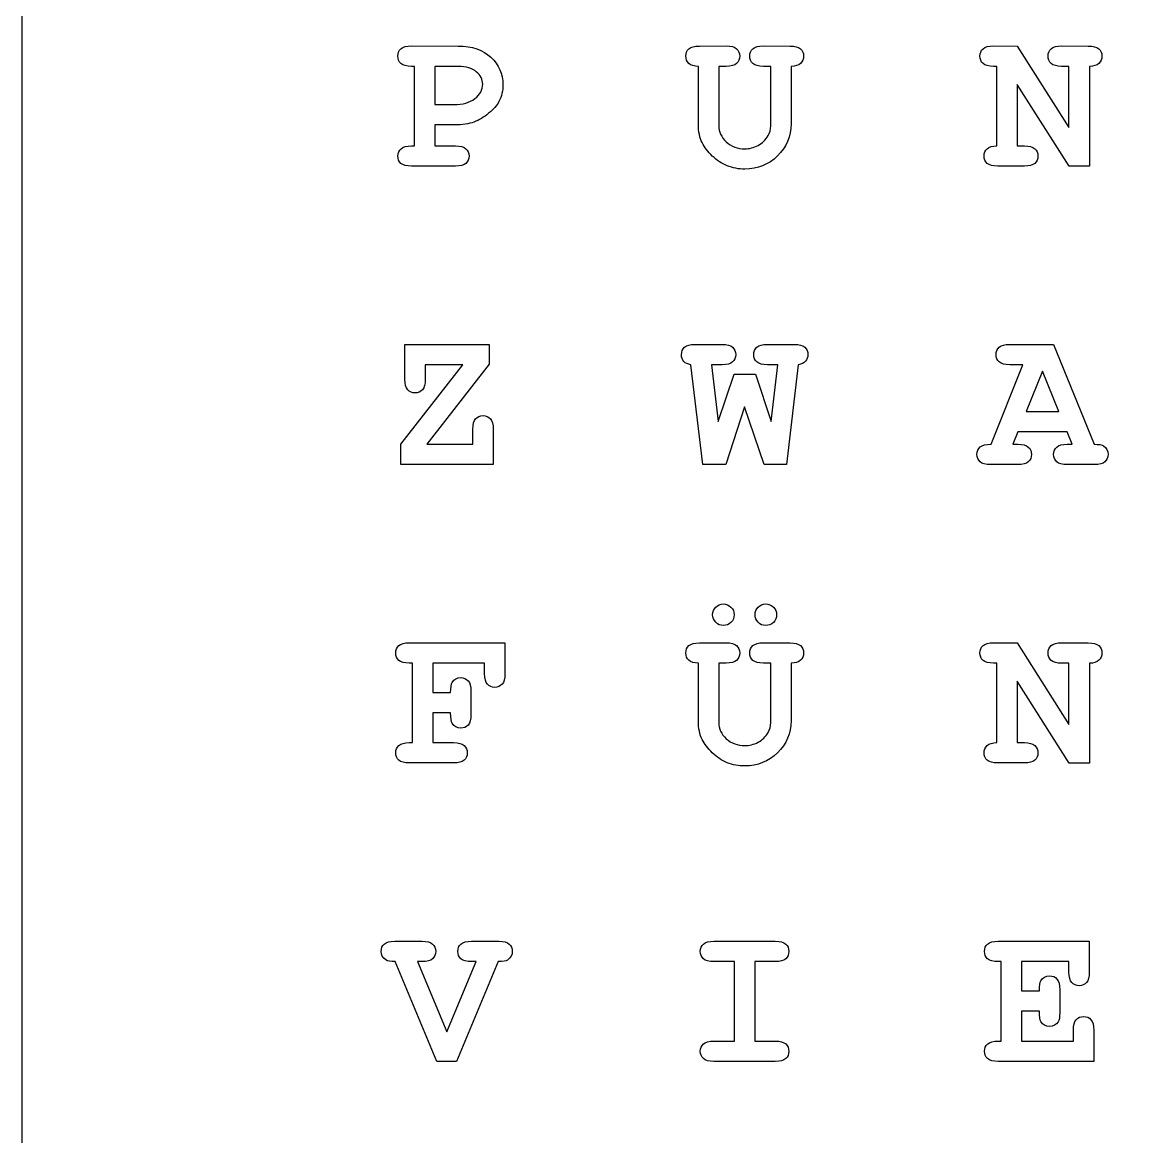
# Model space of a CAD drawing. Extents: x -6 to 224, y 54 to 284.
# Drawn here: x -6 to 55.5, y 169.3 to 231.3 of the extents above; entities that cross this region are included whole.
import ezdxf

# ---------------------------------------------------------------- set-up
doc = ezdxf.new("R2010")
doc.units = 0
doc.layers.add('Ebene_1', color=7, linetype='CONTINUOUS')

msp = doc.modelspace()

# ---------------------------------------------------------------- linework, layer by layer
at = {"layer": 'Ebene_1', "color": 2}
msp.add_lwpolyline([(-6.010717, 284.2012), (223.725, 284.2012), (223.725, 54.46548), (-6.010717, 54.46548)], close=True, dxfattribs=at)
at = {"layer": 'Ebene_1', "color": 7}
for points in [[(15.624591, 229.99161), (18.226327, 229.98611)], [(31.631884, 229.986098), (33.114653, 229.991598)], [(35.187222, 229.991598), (36.669992, 229.986098)], [(47.98093, 229.99161), (49.28731, 229.98611), (52.175678, 225.45512), (52.175678, 228.856119), (51.767779, 228.856119)], [(51.767779, 229.991622), (53.250548, 229.986122)], [(15.624591, 224.43536), (15.80098, 224.43536), (15.80098, 228.856107), (15.624591, 228.856107)], [(18.231839, 228.856107), (16.930971, 228.856107), (16.930971, 226.728415)], [(31.576762, 225.653546), (31.576762, 228.856107)], [(33.114653, 228.856095), (32.706753, 228.856095), (32.706753, 225.554315)], [(35.595122, 225.554315), (35.595122, 228.856095), (35.187222, 228.856095)], [(36.725113, 228.856107), (36.725113, 225.653546)], [(48.157319, 224.43536), (48.157319, 228.856107), (47.98093, 228.856107)], [(53.311182, 228.856131), (53.311182, 223.305392), (52.192215, 223.305392), (49.28731, 227.852895)], [(49.28731, 227.852895), (49.28731, 224.43536), (49.695209, 224.43536)], [(16.930971, 226.728415), (17.97828, 226.728415)], [(18.000329, 225.598436), (16.930971, 225.598424)], [(16.930971, 225.598424), (16.930971, 224.43536), (18.071987, 224.43536)], [(18.071987, 223.305368), (15.624591, 223.305368)], [(49.695209, 223.305368), (48.21244, 223.305368)], [(15.260789, 211.451152), (15.260789, 213.396942), (19.935095, 213.391442), (19.935095, 212.289011), (16.473463, 207.840691)], [(31.389349, 213.396942), (32.894167, 213.391442)], [(35.407709, 213.396954), (36.907014, 213.391454)], [(48.879411, 213.396942), (51.321295, 213.391442), (53.570253, 207.840703)], [(20.172117, 208.678539), (20.166617, 206.7107), (15.02929, 206.7107), (15.02929, 207.840691), (18.474386, 212.261438), (16.39078, 212.261438), (16.39078, 211.451152)], [(34.145425, 209.918773), (33.098116, 206.7107), (31.830321, 206.7107), (31.157838, 212.261438)], [(32.894167, 212.26145), (32.304366, 212.26145), (32.679193, 209.102986), (33.566649, 211.732283), (34.740738, 211.732283), (35.622683, 209.102986), (35.997509, 212.26145), (35.407709, 212.26145)], [(37.1275, 212.261462), (36.477066, 206.7107), (35.23132, 206.7107), (34.145425, 209.918773)], [(47.843126, 207.840691), (49.618039, 212.261438), (48.879411, 212.261438)], [(16.473463, 207.840691), (19.036614, 207.840691), (19.036614, 208.678539)], [(52.081972, 208.52971), (49.336919, 208.52971), (49.061312, 207.840691), (49.336919, 207.840691)], [(52.07646, 207.840707), (52.352067, 207.840707), (52.081972, 208.52971)], [(49.336919, 206.7107), (47.815565, 206.7107)], [(53.597814, 206.710716), (52.07646, 206.710716)], [(15.503324, 196.80227), (20.822552, 196.79627), (20.822552, 195.07097)], [(31.631884, 196.79676), (33.114653, 196.80276)], [(35.187222, 196.80276), (36.669992, 196.79676)], [(47.98093, 196.80227), (49.28731, 196.79627), (52.175678, 192.26528), (52.175678, 195.66628), (51.767779, 195.66628)], [(51.767779, 196.80178), (53.250548, 196.79578)], [(15.503324, 191.24602), (15.679713, 191.24602), (15.679713, 195.66677), (15.503324, 195.66677)], [(19.69256, 195.07097), (19.69256, 195.66628), (16.809704, 195.66628), (16.809704, 194.02917), (17.801892, 194.02917)], [(31.576762, 192.46421), (31.576762, 195.66677)], [(33.114653, 195.66726), (32.706753, 195.66726), (32.706753, 192.36548)], [(35.595122, 192.36548), (35.595122, 195.66726), (35.187222, 195.66726)], [(36.725113, 195.66677), (36.725113, 192.46421)], [(48.157319, 191.24602), (48.157319, 195.66677), (47.98093, 195.66677)], [(53.311182, 195.66579), (53.311182, 190.11505), (52.192215, 190.11505), (49.28731, 194.66356)], [(49.28731, 194.66356), (49.28731, 191.24602), (49.695209, 191.24602)], [(18.931881, 194.11185), (18.931881, 192.81098)], [(16.809704, 192.89967), (16.809704, 191.24602), (17.967256, 191.24602)], [(17.801892, 192.89918), (16.809704, 192.89967)], [(17.967256, 190.11603), (15.503324, 190.11603)], [(49.695209, 190.11603), (48.21244, 190.11603)], [(14.693037, 180.2076), (16.219904, 180.2016)], [(18.959444, 180.2076), (20.475286, 180.2016)], [(32.436658, 180.2076), (35.848681, 180.2016)], [(48.234489, 180.2076), (53.30567, 180.2016), (53.30567, 178.48181)], [(20.447725, 179.07161), (18.127109, 173.52087), (17.041214, 173.52087), (14.72611, 179.0721)], [(16.219904, 179.07161), (15.95532, 179.07161), (17.581405, 175.1695)], [(17.581405, 175.1695), (19.218515, 179.0721), (18.959444, 179.0721)], [(32.436658, 174.65135), (33.577674, 174.65135), (33.577674, 179.0721), (32.436658, 179.0721)], [(34.707665, 179.0721), (34.707665, 174.65135), (35.848681, 174.65135)], [(35.848681, 179.07161), (34.707665, 179.0721)], [(48.234489, 174.65135), (48.410878, 174.65135), (48.410878, 179.0721), (48.234489, 179.0721)], [(52.175678, 178.48181), (52.175678, 179.07161), (49.540869, 179.07161), (49.540869, 177.44001), (50.533057, 177.44001)], [(51.663046, 177.5227), (51.663046, 176.22183)], [(49.540869, 176.31051), (49.540869, 174.65135), (52.423725, 174.65135), (52.423725, 175.2632)], [(50.533061, 176.31002), (49.540869, 176.31051)], [(53.553717, 175.2632), (53.553717, 173.52136), (48.234489, 173.52136)], [(35.848681, 173.52136), (32.436658, 173.52136)]]:
    msp.add_lwpolyline(points, dxfattribs=at)
for points in [[(36.725113, 228.856107)], [(51.613439, 209.659702), (50.703933, 211.897636), (49.788916, 209.659702)], [(33.561137, 198.362213)], [(35.920339, 198.362213)], [(36.725113, 195.66677)]]:
    msp.add_lwpolyline(points, close=True, dxfattribs=at)
for points in [[(15.040303, 229.831758), (15.157896, 229.938326), (15.352658, 229.99161), (15.624591, 229.99161)], [(18.226327, 229.98611), (18.990679, 229.98611), (19.595179, 229.776648), (20.039826, 229.357725)], [(31.047595, 229.831758), (31.161513, 229.934651), (31.356276, 229.986098), (31.631884, 229.986098)], [(33.114653, 229.991598), (33.386586, 229.991598), (33.579511, 229.938314), (33.693429, 229.831746)], [(34.602934, 229.831746), (34.720527, 229.938314), (34.915289, 229.991598), (35.187222, 229.991598)], [(36.669992, 229.986098), (36.941925, 229.986098), (37.13485, 229.934651), (37.248768, 229.831758)], [(47.396641, 229.831758), (47.514234, 229.938326), (47.708997, 229.99161), (47.98093, 229.99161)], [(51.183491, 229.83177), (51.301084, 229.938338), (51.495846, 229.991622), (51.767779, 229.991622)], [(53.250548, 229.986122), (53.522481, 229.986122), (53.715407, 229.934675), (53.829324, 229.831782)], [(14.869426, 229.423858), (14.869426, 229.592897), (14.926385, 229.728864), (15.040303, 229.831758)], [(15.040303, 229.010447), (14.926385, 229.117015), (14.869426, 229.254819), (14.869426, 229.423858)], [(20.039826, 229.357725), (20.488147, 228.942476), (20.712308, 228.435357), (20.712308, 227.83637)], [(30.876719, 229.423858), (30.876719, 229.592897), (30.933678, 229.728864), (31.047595, 229.831758)], [(31.047595, 229.015959), (30.933678, 229.122528), (30.876719, 229.258494), (30.876719, 229.423858)], [(33.693429, 229.831746), (33.811022, 229.728852), (33.869818, 229.592885), (33.869818, 229.423846)], [(33.869818, 229.423846), (33.869818, 229.254807), (33.811022, 229.117003), (33.693429, 229.010435)], [(34.432057, 229.423846), (34.432057, 229.592885), (34.489016, 229.728852), (34.602934, 229.831746)], [(34.602934, 229.010435), (34.489016, 229.117003), (34.432057, 229.254807), (34.432057, 229.423846)], [(37.248768, 229.831758), (37.366361, 229.728864), (37.425157, 229.592897), (37.425157, 229.423858)], [(37.425157, 229.423858), (37.425157, 229.258494), (37.368198, 229.122528), (37.25428, 229.015959)], [(47.225765, 229.423858), (47.225765, 229.592897), (47.282724, 229.728864), (47.396641, 229.831758)], [(47.396641, 229.010447), (47.282724, 229.117015), (47.225765, 229.254819), (47.225765, 229.423858)], [(51.012614, 229.42387), (51.012614, 229.592909), (51.069573, 229.728876), (51.183491, 229.83177)], [(51.183491, 229.010459), (51.069573, 229.117027), (51.012614, 229.254831), (51.012614, 229.42387)], [(53.829324, 229.831782), (53.946917, 229.728888), (54.005713, 229.592921), (54.005713, 229.423882)], [(54.005713, 229.423882), (54.005713, 229.258518), (53.948754, 229.122552), (53.834836, 229.015983)], [(15.624591, 228.856107), (15.352658, 228.856107), (15.157896, 228.907554), (15.040303, 229.010447)], [(19.229539, 228.55845), (18.998029, 228.756888), (18.665462, 228.856107), (18.231839, 228.856107)], [(31.576762, 228.856107), (31.337902, 228.856107), (31.161513, 228.909391), (31.047595, 229.015959)], [(33.693429, 229.010435), (33.579511, 228.907542), (33.386586, 228.856095), (33.114653, 228.856095)], [(35.187222, 228.856095), (34.915289, 228.856095), (34.720527, 228.907542), (34.602934, 229.010435)], [(37.25428, 229.015959), (37.140362, 228.909391), (36.963973, 228.856107), (36.725113, 228.856107)], [(47.98093, 228.856107), (47.708997, 228.856107), (47.514234, 228.907554), (47.396641, 229.010447)], [(51.767779, 228.856119), (51.495846, 228.856119), (51.301084, 228.907566), (51.183491, 229.010459)], [(53.834836, 229.015983), (53.720919, 228.909415), (53.546367, 228.856131), (53.311182, 228.856131)], [(19.582317, 227.863919), (19.582317, 228.128502), (19.464724, 228.360013), (19.229539, 228.55845)], [(19.146857, 227.059145), (19.437164, 227.283306), (19.582317, 227.551564), (19.582317, 227.863919)], [(20.712308, 227.83637), (20.712308, 227.505641), (20.636975, 227.193285), (20.48631, 226.899304)], [(17.97828, 226.728415), (18.470699, 226.728415), (18.860225, 226.838658), (19.146857, 227.059145)], [(20.48631, 226.899304), (20.372392, 226.678818), (20.181304, 226.460169), (19.913046, 226.243358)], [(19.913046, 226.243358), (19.648463, 226.030221), (19.37653, 225.868531), (19.097248, 225.758288)], [(19.097248, 225.758288), (18.82164, 225.65172), (18.456, 225.598436), (18.000329, 225.598436)], [(31.780712, 224.611749), (31.644745, 224.872657), (31.576762, 225.219923), (31.576762, 225.653546)], [(36.725113, 225.653546), (36.725113, 224.955339), (36.473391, 224.361864), (35.969948, 223.87312)], [(32.706753, 225.554315), (32.706753, 225.216236), (32.846394, 224.916743), (33.125677, 224.655834)], [(34.889566, 224.457396), (35.121077, 224.582339), (35.310327, 224.76424), (35.457318, 225.003099)], [(35.457318, 225.003099), (35.549187, 225.153765), (35.595122, 225.337504), (35.595122, 225.554315)], [(15.045815, 224.275507), (15.163408, 224.382076), (15.356333, 224.43536), (15.624591, 224.43536)], [(18.071987, 224.43536), (18.34392, 224.43536), (18.536845, 224.382076), (18.650763, 224.275507)], [(32.348463, 223.867608), (32.105928, 224.106468), (31.916678, 224.354515), (31.780712, 224.611749)], [(33.125677, 224.655834), (33.408634, 224.3986), (33.74855, 224.269983), (34.145425, 224.269983)], [(34.145425, 224.269983), (34.410008, 224.269983), (34.658055, 224.332454), (34.889566, 224.457396)], [(47.628152, 224.275507), (47.74207, 224.382076), (47.918459, 224.43536), (48.157319, 224.43536)], [(49.695209, 224.43536), (49.967142, 224.43536), (50.160068, 224.382076), (50.273985, 224.275507)], [(14.869426, 223.87312), (14.869426, 224.038485), (14.928222, 224.172614), (15.045815, 224.275507)], [(15.040303, 223.459709), (14.926385, 223.566277), (14.869426, 223.704081), (14.869426, 223.87312)], [(18.650763, 224.275507), (18.768356, 224.172614), (18.827152, 224.036647), (18.827152, 223.867608)], [(18.827152, 223.867608), (18.827152, 223.702243), (18.768356, 223.566277), (18.650763, 223.459709)], [(33.175286, 223.321905), (32.870281, 223.446847), (32.594673, 223.628748), (32.348463, 223.867608)], [(35.969948, 223.87312), (35.470179, 223.384376), (34.867517, 223.140004), (34.161962, 223.140004)], [(47.457275, 223.87312), (47.457275, 224.03481), (47.514234, 224.168939), (47.628152, 224.275507)], [(47.628152, 223.459709), (47.514234, 223.566277), (47.457275, 223.704081), (47.457275, 223.87312)], [(50.273985, 224.275507), (50.391578, 224.172614), (50.450374, 224.036647), (50.450374, 223.867608)], [(50.450374, 223.867608), (50.450374, 223.702243), (50.391578, 223.566277), (50.273985, 223.459709)], [(15.624591, 223.305368), (15.352658, 223.305368), (15.157896, 223.356815), (15.040303, 223.459709)], [(18.650763, 223.459709), (18.536845, 223.356815), (18.34392, 223.305368), (18.071987, 223.305368)], [(34.161962, 223.140004), (33.812859, 223.140004), (33.483967, 223.200638), (33.175286, 223.321905)], [(48.21244, 223.305368), (47.940507, 223.305368), (47.745745, 223.356815), (47.628152, 223.459709)], [(50.273985, 223.459709), (50.160068, 223.356815), (49.967142, 223.305368), (49.695209, 223.305368)], [(30.634184, 212.812654), (30.634184, 212.989043), (30.691143, 213.130521), (30.805061, 213.237089)], [(30.805061, 213.237089), (30.922653, 213.343658), (31.117416, 213.396942), (31.389349, 213.396942)], [(32.894167, 213.391442), (33.1661, 213.391442), (33.359025, 213.339995), (33.472943, 213.237101)], [(33.472943, 213.237101), (33.590536, 213.134208), (33.649332, 212.998241), (33.649332, 212.829202)], [(34.652544, 212.829202), (34.652544, 212.998241), (34.709503, 213.134208), (34.82342, 213.237101)], [(34.82342, 213.237101), (34.941013, 213.34367), (35.135776, 213.396954), (35.407709, 213.396954)], [(36.907014, 213.391454), (37.178947, 213.391454), (37.371873, 213.340007), (37.48579, 213.237113)], [(37.48579, 213.237113), (37.603383, 213.13422), (37.662179, 212.998253), (37.662179, 212.829214)], [(48.124246, 212.82919), (48.124246, 212.998229), (48.181205, 213.134196), (48.295122, 213.237089)], [(48.295122, 213.237089), (48.412715, 213.343658), (48.607478, 213.396942), (48.879411, 213.396942)], [(30.766476, 212.437827), (30.678281, 212.537046), (30.634184, 212.661988), (30.634184, 212.812654)], [(33.649332, 212.829202), (33.649332, 212.660163), (33.590536, 212.522359), (33.472943, 212.41579)], [(34.82342, 212.41579), (34.709503, 212.522359), (34.652544, 212.660163), (34.652544, 212.829202)], [(37.662179, 212.829214), (37.662179, 212.685898), (37.616244, 212.562793), (37.524375, 212.4599)], [(48.295122, 212.415778), (48.181205, 212.522347), (48.124246, 212.660151), (48.124246, 212.82919)], [(31.157838, 212.261438), (30.985124, 212.283485), (30.85467, 212.342281), (30.766476, 212.437827)], [(33.472943, 212.41579), (33.359025, 212.312897), (33.1661, 212.26145), (32.894167, 212.26145)], [(35.407709, 212.26145), (35.135776, 212.26145), (34.941013, 212.312897), (34.82342, 212.41579)], [(37.524375, 212.4599), (37.432506, 212.357006), (37.300215, 212.29086), (37.1275, 212.261462)], [(48.879411, 212.261438), (48.607478, 212.261438), (48.412715, 212.312885), (48.295122, 212.415778)], [(15.415129, 210.866863), (15.312236, 210.984456), (15.260789, 211.179219), (15.260789, 211.451152)], [(16.39078, 211.451152), (16.39078, 211.179219), (16.339333, 210.984456), (16.23644, 210.866863)], [(15.828541, 210.695987), (15.659502, 210.695987), (15.521698, 210.752946), (15.415129, 210.866863)], [(16.23644, 210.866863), (16.133547, 210.752946), (15.99758, 210.695987), (15.828541, 210.695987)], [(19.036614, 208.678539), (19.036614, 208.950472), (19.088061, 209.143397), (19.190954, 209.257315)], [(19.190954, 209.257315), (19.297523, 209.374908), (19.435327, 209.433704), (19.604366, 209.433704)], [(19.604366, 209.433704), (19.773405, 209.433704), (19.909372, 209.374908), (20.012265, 209.257315)], [(20.012265, 209.257315), (20.118833, 209.143397), (20.172117, 208.950472), (20.172117, 208.678539)], [(47.0604, 207.278452), (47.0604, 207.447491), (47.121034, 207.585295), (47.242301, 207.691863)], [(47.242301, 207.691863), (47.363568, 207.798432), (47.563843, 207.848041), (47.843126, 207.840691)], [(49.336919, 207.840691), (49.608852, 207.840691), (49.801778, 207.787407), (49.915695, 207.680839)], [(49.915695, 207.680839), (50.033288, 207.577946), (50.092084, 207.441979), (50.092084, 207.272939)], [(51.321295, 207.278468), (51.321295, 207.443833), (51.378254, 207.577962), (51.492171, 207.680855)], [(51.492171, 207.680855), (51.609764, 207.787423), (51.804527, 207.840707), (52.07646, 207.840707)], [(53.570253, 207.840703), (53.834836, 207.840703), (54.009388, 207.811306), (54.093908, 207.752513)], [(54.093908, 207.752513), (54.262947, 207.631246), (54.347467, 207.471393), (54.347467, 207.272955)], [(47.236789, 206.86504), (47.119196, 206.971609), (47.0604, 207.109413), (47.0604, 207.278452)], [(50.092084, 207.272939), (50.092084, 207.107575), (50.033288, 206.971609), (49.915695, 206.86504)], [(51.492171, 206.865056), (51.378254, 206.971625), (51.321295, 207.109429), (51.321295, 207.278468)], [(54.347467, 207.272955), (54.347467, 207.107591), (54.290508, 206.971625), (54.17659, 206.865056)], [(47.815565, 206.7107), (47.543632, 206.7107), (47.350707, 206.762147), (47.236789, 206.86504)], [(49.915695, 206.86504), (49.801778, 206.762147), (49.608852, 206.7107), (49.336919, 206.7107)], [(52.07646, 206.710716), (51.804527, 206.710716), (51.609764, 206.762163), (51.492171, 206.865056)], [(54.17659, 206.865056), (54.062672, 206.762163), (53.869747, 206.710716), (53.597814, 206.710716)], [(32.541389, 198.781136), (32.658982, 198.898729), (32.80046, 198.957525), (32.965825, 198.957525)], [(32.965825, 198.957525), (33.13119, 198.957525), (33.270831, 198.898729), (33.384748, 198.781136)], [(34.895078, 198.781136), (35.012671, 198.898729), (35.154149, 198.957525), (35.319514, 198.957525)], [(35.319514, 198.957525), (35.484879, 198.957525), (35.626357, 198.898729), (35.74395, 198.781136)], [(32.365, 198.362213), (32.365, 198.527578), (32.423796, 198.667219), (32.541389, 198.781136)], [(32.541389, 197.937777), (32.423796, 198.05537), (32.365, 198.196848), (32.365, 198.362213)], [(33.384748, 198.781136), (33.502341, 198.667219), (33.561137, 198.527578), (33.561137, 198.362213)], [(33.561137, 198.362213), (33.561137, 198.193174), (33.502341, 198.049858), (33.384748, 197.932265)], [(34.724202, 198.362213), (34.724202, 198.527578), (34.781161, 198.667219), (34.895078, 198.781136)], [(34.895078, 197.937777), (34.781161, 198.05537), (34.724202, 198.196848), (34.724202, 198.362213)], [(35.74395, 198.781136), (35.861543, 198.667219), (35.920339, 198.527578), (35.920339, 198.362213)], [(35.920339, 198.362213), (35.920339, 198.193174), (35.861543, 198.049858), (35.74395, 197.932265)], [(32.965825, 197.761388), (32.80046, 197.761388), (32.658982, 197.820184), (32.541389, 197.937777)], [(33.384748, 197.932265), (33.270831, 197.818347), (33.13119, 197.761388), (32.965825, 197.761388)], [(35.319514, 197.761388), (35.154149, 197.761388), (35.012671, 197.820184), (34.895078, 197.937777)], [(35.74395, 197.932265), (35.626357, 197.818347), (35.484879, 197.761388), (35.319514, 197.761388)], [(14.748159, 196.23452), (14.748159, 196.40356), (14.805118, 196.539527), (14.919035, 196.64242)], [(14.919035, 196.64242), (15.036628, 196.748987), (15.231391, 196.80227), (15.503324, 196.80227)], [(30.876719, 196.23452), (30.876719, 196.40356), (30.933678, 196.539527), (31.047595, 196.64242)], [(31.047595, 196.64242), (31.161513, 196.745313), (31.356276, 196.79676), (31.631884, 196.79676)], [(33.114653, 196.80276), (33.386586, 196.80276), (33.579511, 196.749477), (33.693429, 196.64291)], [(33.693429, 196.64291), (33.811022, 196.540017), (33.869818, 196.40405), (33.869818, 196.23501)], [(34.432057, 196.23501), (34.432057, 196.40405), (34.489016, 196.540017), (34.602934, 196.64291)], [(34.602934, 196.64291), (34.720527, 196.749477), (34.915289, 196.80276), (35.187222, 196.80276)], [(36.669992, 196.79676), (36.941925, 196.79676), (37.13485, 196.745313), (37.248768, 196.64242)], [(37.248768, 196.64242), (37.366361, 196.539527), (37.425157, 196.40356), (37.425157, 196.23452)], [(47.225765, 196.23452), (47.225765, 196.40356), (47.282724, 196.539527), (47.396641, 196.64242)], [(47.396641, 196.64242), (47.514234, 196.748987), (47.708997, 196.80227), (47.98093, 196.80227)], [(51.012614, 196.23403), (51.012614, 196.40307), (51.069573, 196.539037), (51.183491, 196.64193)], [(51.183491, 196.64193), (51.301084, 196.748497), (51.495846, 196.80178), (51.767779, 196.80178)], [(53.250548, 196.79578), (53.522481, 196.79578), (53.715407, 196.744333), (53.829324, 196.64144)], [(53.829324, 196.64144), (53.946917, 196.538547), (54.005713, 196.40258), (54.005713, 196.23354)], [(14.919035, 195.82111), (14.805118, 195.927677), (14.748159, 196.06548), (14.748159, 196.23452)], [(31.047595, 195.82662), (30.933678, 195.933187), (30.876719, 196.069153), (30.876719, 196.23452)], [(33.869818, 196.23501), (33.869818, 196.06597), (33.811022, 195.928167), (33.693429, 195.8216)], [(34.602934, 195.8216), (34.489016, 195.928167), (34.432057, 196.06597), (34.432057, 196.23501)], [(37.425157, 196.23452), (37.425157, 196.069153), (37.368198, 195.933187), (37.25428, 195.82662)], [(47.396641, 195.82111), (47.282724, 195.927677), (47.225765, 196.06548), (47.225765, 196.23452)], [(51.183491, 195.82062), (51.069573, 195.927187), (51.012614, 196.06499), (51.012614, 196.23403)], [(54.005713, 196.23354), (54.005713, 196.068173), (53.948754, 195.932207), (53.834836, 195.82564)], [(15.503324, 195.66677), (15.231391, 195.66677), (15.036628, 195.718217), (14.919035, 195.82111)], [(31.576762, 195.66677), (31.337902, 195.66677), (31.161513, 195.720053), (31.047595, 195.82662)], [(33.693429, 195.8216), (33.579511, 195.718707), (33.386586, 195.66726), (33.114653, 195.66726)], [(35.187222, 195.66726), (34.915289, 195.66726), (34.720527, 195.718707), (34.602934, 195.8216)], [(37.25428, 195.82662), (37.140362, 195.720053), (36.963973, 195.66677), (36.725113, 195.66677)], [(47.98093, 195.66677), (47.708997, 195.66677), (47.514234, 195.718217), (47.396641, 195.82111)], [(51.767779, 195.66628), (51.495846, 195.66628), (51.301084, 195.717727), (51.183491, 195.82062)], [(53.834836, 195.82564), (53.720919, 195.719073), (53.546367, 195.66579), (53.311182, 195.66579)], [(17.801892, 194.02917), (17.801892, 194.32315), (17.829452, 194.5124), (17.884572, 194.59692)], [(17.884572, 194.59692), (17.99849, 194.776987), (18.16018, 194.86702), (18.369641, 194.86702)], [(18.369641, 194.86702), (18.535006, 194.86702), (18.669135, 194.808223), (18.772028, 194.69063)], [(18.772028, 194.69063), (18.878597, 194.57671), (18.931881, 194.383783), (18.931881, 194.11185)], [(19.8469, 194.49219), (19.744007, 194.60611), (19.69256, 194.799037), (19.69256, 195.07097)], [(20.822552, 195.07097), (20.822552, 194.80271), (20.769268, 194.609783), (20.662699, 194.49219)], [(20.2548, 194.32131), (20.089435, 194.32131), (19.953469, 194.37827), (19.8469, 194.49219)], [(20.662699, 194.49219), (20.559806, 194.37827), (20.423839, 194.32131), (20.2548, 194.32131)], [(17.884572, 192.32591), (17.829452, 192.41043), (17.801892, 192.60152), (17.801892, 192.89918)], [(18.931881, 192.81098), (18.931881, 192.539047), (18.878597, 192.344287), (18.772028, 192.2267)], [(18.364129, 192.05582), (18.158342, 192.05582), (17.99849, 192.14585), (17.884572, 192.32591)], [(18.772028, 192.2267), (18.669135, 192.11278), (18.533168, 192.05582), (18.364129, 192.05582)], [(31.780712, 191.42241), (31.644745, 191.683317), (31.576762, 192.030583), (31.576762, 192.46421)], [(32.706753, 192.36548), (32.706753, 192.0274), (32.846394, 191.727907), (33.125677, 191.467)], [(35.457318, 191.81426), (35.549187, 191.964927), (35.595122, 192.148667), (35.595122, 192.36548)], [(36.725113, 192.46421), (36.725113, 191.766003), (36.473391, 191.172527), (35.969948, 190.68378)], [(34.889566, 191.26856), (35.121077, 191.3935), (35.310327, 191.5754), (35.457318, 191.81426)], [(14.748159, 190.68378), (14.748159, 190.849147), (14.806955, 190.983277), (14.924548, 191.08617)], [(14.924548, 191.08617), (15.04214, 191.192737), (15.235065, 191.24602), (15.503324, 191.24602)], [(17.967256, 191.24602), (18.239189, 191.24602), (18.432114, 191.192737), (18.546032, 191.08617)], [(18.546032, 191.08617), (18.663625, 190.983277), (18.722421, 190.84731), (18.722421, 190.67827)], [(32.348463, 190.67827), (32.105928, 190.91713), (31.916678, 191.165177), (31.780712, 191.42241)], [(33.125677, 191.467), (33.408634, 191.209767), (33.74855, 191.08115), (34.145425, 191.08115)], [(34.145425, 191.08115), (34.410008, 191.08115), (34.658055, 191.14362), (34.889566, 191.26856)], [(47.457275, 190.68378), (47.457275, 190.845473), (47.514234, 190.979603), (47.628152, 191.08617)], [(47.628152, 191.08617), (47.74207, 191.192737), (47.918459, 191.24602), (48.157319, 191.24602)], [(49.695209, 191.24602), (49.967142, 191.24602), (50.160068, 191.192737), (50.273985, 191.08617)], [(50.273985, 191.08617), (50.391578, 190.983277), (50.450374, 190.84731), (50.450374, 190.67827)], [(14.919035, 190.27037), (14.805118, 190.376937), (14.748159, 190.51474), (14.748159, 190.68378)], [(15.503324, 190.11603), (15.231391, 190.11603), (15.036628, 190.167477), (14.919035, 190.27037)], [(18.546032, 190.27037), (18.432114, 190.167477), (18.239189, 190.11603), (17.967256, 190.11603)], [(18.722421, 190.67827), (18.722421, 190.512903), (18.663625, 190.376937), (18.546032, 190.27037)], [(33.175286, 190.13257), (32.870281, 190.25751), (32.594673, 190.43941), (32.348463, 190.67827)], [(35.969948, 190.68378), (35.470179, 190.19504), (34.867517, 189.95067), (34.161962, 189.95067)], [(47.628152, 190.27037), (47.514234, 190.376937), (47.457275, 190.51474), (47.457275, 190.68378)], [(48.21244, 190.11603), (47.940507, 190.11603), (47.745745, 190.167477), (47.628152, 190.27037)], [(50.273985, 190.27037), (50.160068, 190.167477), (49.967142, 190.11603), (49.695209, 190.11603)], [(50.450374, 190.67827), (50.450374, 190.512903), (50.391578, 190.376937), (50.273985, 190.27037)], [(34.161962, 189.95067), (33.812859, 189.95067), (33.483967, 190.011303), (33.175286, 190.13257)], [(13.937872, 179.63985), (13.937872, 179.80889), (13.996668, 179.944857), (14.114261, 180.04775)], [(14.114261, 180.04775), (14.228179, 180.154317), (14.421104, 180.2076), (14.693037, 180.2076)], [(16.219904, 180.2016), (16.488162, 180.2016), (16.67925, 180.150153), (16.793167, 180.04726)], [(16.793167, 180.04726), (16.91076, 179.944367), (16.969556, 179.8084), (16.969556, 179.63936)], [(18.204279, 179.63985), (18.204279, 179.80889), (18.261238, 179.944857), (18.375155, 180.04775)], [(18.375155, 180.04775), (18.492748, 180.154317), (18.687511, 180.2076), (18.959444, 180.2076)], [(20.475286, 180.2016), (20.747219, 180.2016), (20.940144, 180.150153), (21.054062, 180.04726)], [(21.054062, 180.04726), (21.171655, 179.944367), (21.230451, 179.8084), (21.230451, 179.63936)], [(31.681493, 179.63985), (31.681493, 179.80889), (31.738452, 179.944857), (31.85237, 180.04775)], [(31.85237, 180.04775), (31.969963, 180.154317), (32.164725, 180.2076), (32.436658, 180.2076)], [(35.848681, 180.2016), (36.120614, 180.2016), (36.313539, 180.150153), (36.427457, 180.04726)], [(36.427457, 180.04726), (36.54505, 179.944367), (36.603846, 179.8084), (36.603846, 179.63936)], [(47.479324, 179.63985), (47.479324, 179.80889), (47.536283, 179.944857), (47.6502, 180.04775)], [(47.6502, 180.04775), (47.767793, 180.154317), (47.962556, 180.2076), (48.234489, 180.2076)], [(14.202455, 179.1603), (14.026066, 179.274213), (13.937872, 179.434063), (13.937872, 179.63985)], [(14.72611, 179.0721), (14.461527, 179.0721), (14.286975, 179.1015), (14.202455, 179.1603)], [(16.79868, 179.22595), (16.684762, 179.123057), (16.491837, 179.07161), (16.219904, 179.07161)], [(16.969556, 179.63936), (16.969556, 179.47032), (16.912597, 179.332517), (16.79868, 179.22595)], [(18.375155, 179.22644), (18.261238, 179.333007), (18.204279, 179.47081), (18.204279, 179.63985)], [(18.959444, 179.0721), (18.687511, 179.0721), (18.492748, 179.123547), (18.375155, 179.22644)], [(20.965867, 179.15981), (20.881348, 179.10101), (20.708634, 179.07161), (20.447725, 179.07161)], [(21.230451, 179.63936), (21.230451, 179.437247), (21.142256, 179.277397), (20.965867, 179.15981)], [(31.85237, 179.22644), (31.738452, 179.333007), (31.681493, 179.47081), (31.681493, 179.63985)], [(32.436658, 179.0721), (32.164725, 179.0721), (31.969963, 179.123547), (31.85237, 179.22644)], [(36.427457, 179.22595), (36.313539, 179.123057), (36.120614, 179.07161), (35.848681, 179.07161)], [(36.603846, 179.63936), (36.603846, 179.47032), (36.54505, 179.332517), (36.427457, 179.22595)], [(47.6502, 179.22644), (47.536283, 179.333007), (47.479324, 179.47081), (47.479324, 179.63985)], [(48.234489, 179.0721), (47.962556, 179.0721), (47.767793, 179.123547), (47.6502, 179.22644)], [(52.330019, 177.90303), (52.227125, 178.01695), (52.175678, 178.209877), (52.175678, 178.48181)], [(53.30567, 178.48181), (53.30567, 178.21355), (53.254223, 178.020623), (53.151329, 177.90303)], [(50.533057, 177.44001), (50.533057, 177.733997), (50.560617, 177.92325), (50.615737, 178.00777)], [(50.615737, 178.00777), (50.729655, 178.18783), (50.891345, 178.27786), (51.100806, 178.27786)], [(51.100806, 178.27786), (51.266171, 178.27786), (51.4003, 178.219063), (51.503194, 178.10147)], [(51.503194, 178.10147), (51.609762, 177.987557), (51.663046, 177.794633), (51.663046, 177.5227)], [(52.74343, 177.73216), (52.574391, 177.73216), (52.436587, 177.789117), (52.330019, 177.90303)], [(53.151329, 177.90303), (53.048436, 177.789117), (52.912469, 177.73216), (52.74343, 177.73216)], [(50.615741, 175.73676), (50.560621, 175.82128), (50.533061, 176.012367), (50.533061, 176.31002)], [(51.663046, 176.22183), (51.663046, 175.975617), (51.633649, 175.81025), (51.574856, 175.72573)], [(52.578065, 175.84198), (52.684634, 175.959573), (52.822438, 176.01837), (52.991477, 176.01837)], [(52.991477, 176.01837), (53.156842, 176.01837), (53.290971, 175.959573), (53.393864, 175.84198)], [(51.10081, 175.46666), (50.891349, 175.46666), (50.729659, 175.556693), (50.615741, 175.73676)], [(51.574856, 175.72573), (51.457263, 175.553017), (51.299248, 175.46666), (51.10081, 175.46666)], [(52.423725, 175.2632), (52.423725, 175.535133), (52.475172, 175.72806), (52.578065, 175.84198)], [(53.393864, 175.84198), (53.500433, 175.72806), (53.553717, 175.535133), (53.553717, 175.2632)], [(31.681493, 174.08911), (31.681493, 174.254477), (31.738452, 174.388607), (31.85237, 174.4915)], [(31.85237, 174.4915), (31.969963, 174.598067), (32.164725, 174.65135), (32.436658, 174.65135)], [(35.848681, 174.65135), (36.120614, 174.65135), (36.313539, 174.598067), (36.427457, 174.4915)], [(36.427457, 174.4915), (36.54505, 174.388607), (36.603846, 174.25264), (36.603846, 174.0836)], [(47.479324, 174.08911), (47.479324, 174.254477), (47.53812, 174.388607), (47.655713, 174.4915)], [(47.655713, 174.4915), (47.773306, 174.598067), (47.966231, 174.65135), (48.234489, 174.65135)], [(31.85237, 173.6757), (31.738452, 173.782273), (31.681493, 173.920077), (31.681493, 174.08911)], [(32.436658, 173.52136), (32.164725, 173.52136), (31.969963, 173.572807), (31.85237, 173.6757)], [(36.427457, 173.6757), (36.313539, 173.572807), (36.120614, 173.52136), (35.848681, 173.52136)], [(36.603846, 174.0836), (36.603846, 173.91824), (36.54505, 173.782273), (36.427457, 173.6757)], [(47.6502, 173.6757), (47.536283, 173.782273), (47.479324, 173.920077), (47.479324, 174.08911)], [(48.234489, 173.52136), (47.962556, 173.52136), (47.767793, 173.572807), (47.6502, 173.6757)]]:
    msp.add_open_spline(points, degree=3, dxfattribs=at)

doc.saveas('drawing.dxf')
